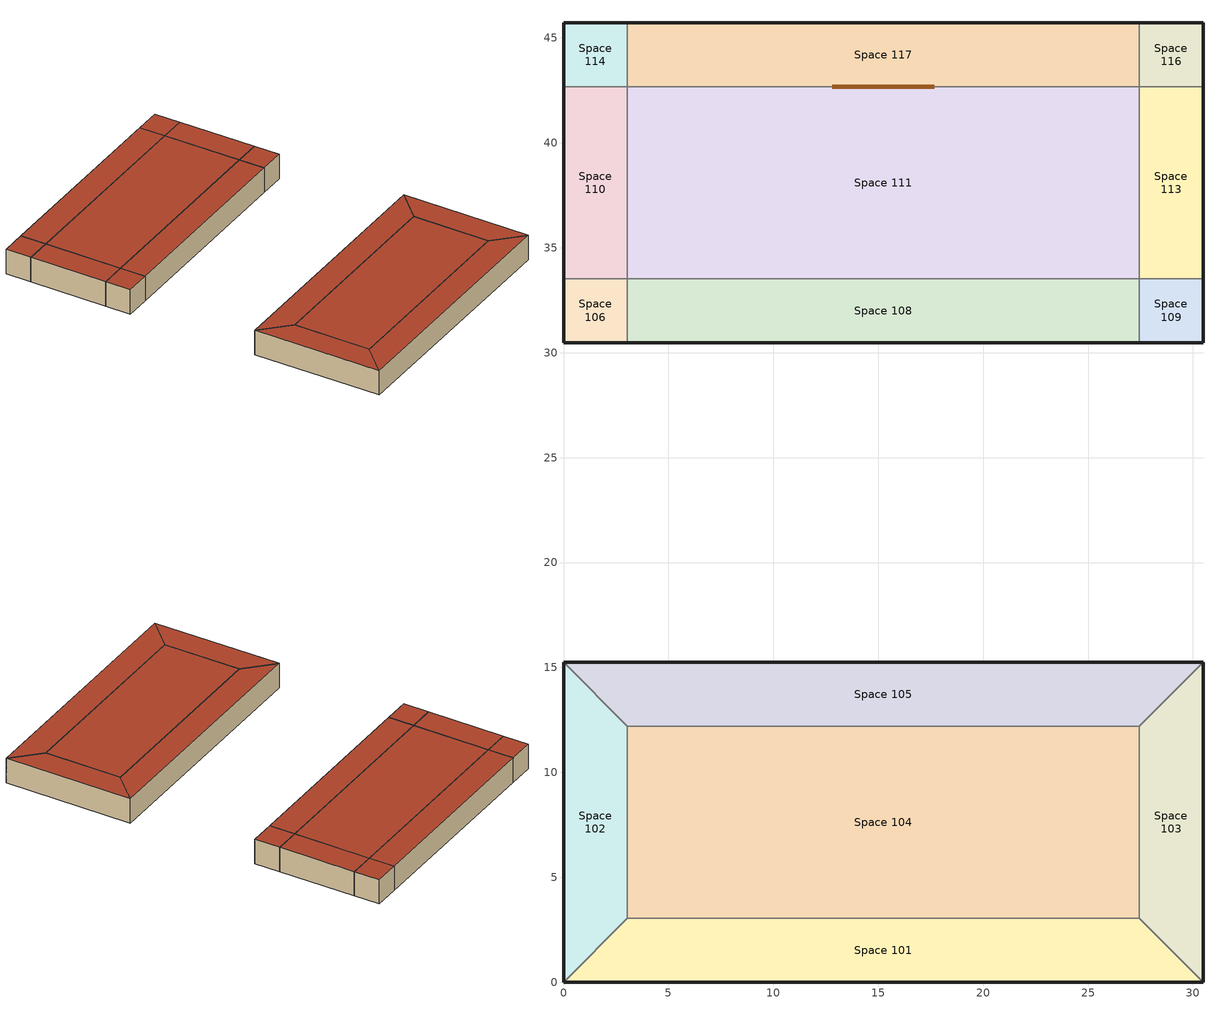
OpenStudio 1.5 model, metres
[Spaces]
Space 101
 floor ground: 27.43,3.05 30.48,0 0,0 3.05,3.05 z0
 wall outside: 0,0 30.48,0 z0:3.05
 wall to Space 104: 27.43,3.05 3.05,3.05 z0:3.05
 wall to Space 103: 30.48,0 27.43,3.05 z0:3.05
 wall to Space 102: 3.05,3.05 0,0 z0:3.05
 roof outside: 30.48,0 27.43,3.05 3.05,3.05 0,0 z3.05
Space 102
 floor ground: 0,15.24 3.05,12.19 3.05,3.05 0,0 z0
 wall outside: 0,15.24 0,0 z0:3.05
 wall to Space 105: 3.05,12.19 0,15.24 z0:3.05
 wall to Space 104: 3.05,3.05 3.05,12.19 z0:3.05
 roof outside: 0,0 3.05,3.05 3.05,12.19 0,15.24 z3.05
Space 103
 floor ground: 30.48,15.24 30.48,0 27.43,3.05 27.43,12.19 z0
 wall outside: 30.48,0 30.48,15.24 z0:3.05
 wall to Space 104: 27.43,12.19 27.43,3.05 z0:3.05
 wall to Space 105: 30.48,15.24 27.43,12.19 z0:3.05
 roof outside: 30.48,0 30.48,15.24 27.43,12.19 27.43,3.05 z3.05
Space 104
 floor ground: 27.43,12.19 27.43,3.05 3.05,3.05 3.05,12.19 z0
 wall to Space 105: 27.43,12.19 3.05,12.19 z0:3.05
 roof outside: 27.43,3.05 27.43,12.19 3.05,12.19 3.05,3.05 z3.05
Space 105
 floor ground: 30.48,15.24 27.43,12.19 3.05,12.19 0,15.24 z0
 wall outside: 30.48,15.24 0,15.24 z0:3.05
 roof outside: 27.43,12.19 30.48,15.24 0,15.24 3.05,12.19 z3.05
Space 106
 floor ground: 3.05,33.53 3.05,30.48 0,30.48 0,33.53 z0
 wall outside: 0,33.53 0,30.48 3.05,30.48 z0:3.05
 wall to Space 110: 3.05,33.53 0,33.53 z0:3.05
 wall to Space 108: 3.05,30.48 3.05,33.53 z0:3.05
 roof outside: 3.05,30.48 3.05,33.53 0,33.53 0,30.48 z3.05
Space 108
 floor ground: 27.43,33.53 27.43,30.48 3.05,30.48 3.05,33.53 z0
 wall outside: 3.05,30.48 27.43,30.48 z0:3.05
 wall to Space 111: 27.43,33.53 3.05,33.53 z0:3.05
 wall to Space 109: 27.43,30.48 27.43,33.53 z0:3.05
 roof outside: 27.43,30.48 27.43,33.53 3.05,33.53 3.05,30.48 z3.05
Space 109
 floor ground: 30.48,33.53 30.48,30.48 27.43,30.48 27.43,33.53 z0
 wall outside: 27.43,30.48 30.48,30.48 30.48,33.53 z0:3.05
 wall to Space 113: 30.48,33.53 27.43,33.53 z0:3.05
 roof outside: 30.48,30.48 30.48,33.53 27.43,33.53 27.43,30.48 z3.05
Space 110
 floor ground: 3.05,42.67 3.05,33.53 0,33.53 0,42.67 z0
 wall outside: 0,42.67 0,33.53 z0:3.05
 wall to Space 114: 3.05,42.67 0,42.67 z0:3.05
 wall to Space 111: 3.05,33.53 3.05,42.67 z0:3.05
 roof outside: 3.05,33.53 3.05,42.67 0,42.67 0,33.53 z3.05
Space 111
 floor ground: 27.43,42.67 27.43,33.53 3.05,33.53 3.05,42.67 z0
 wall to Space 117 (Interior Wall): 27.43,42.67 3.05,42.67 z0:3.05
 wall to Space 113: 27.43,33.53 27.43,42.67 z0:3.05
 door inside (Air Wall): 17.68,42.67 12.8,42.67 z0:2.44
 roof outside: 27.43,33.53 27.43,42.67 3.05,42.67 3.05,33.53 z3.05
Space 113
 floor ground: 30.48,42.67 30.48,33.53 27.43,33.53 27.43,42.67 z0
 wall outside: 30.48,33.53 30.48,42.67 z0:3.05
 wall to Space 116: 30.48,42.67 27.43,42.67 z0:3.05
 roof outside: 30.48,33.53 30.48,42.67 27.43,42.67 27.43,33.53 z3.05
Space 114
 floor ground: 3.05,45.72 3.05,42.67 0,42.67 0,45.72 z0
 wall outside: 3.05,45.72 0,45.72 0,42.67 z0:3.05
 wall to Space 117: 3.05,42.67 3.05,45.72 z0:3.05
 roof outside: 3.05,42.67 3.05,45.72 0,45.72 0,42.67 z3.05
Space 116
 floor ground: 30.48,45.72 30.48,42.67 27.43,42.67 27.43,45.72 z0
 wall outside: 30.48,42.67 30.48,45.72 27.43,45.72 z0:3.05
 wall to Space 117: 27.43,45.72 27.43,42.67 z0:3.05
 roof outside: 30.48,42.67 30.48,45.72 27.43,45.72 27.43,42.67 z3.05
Space 117
 floor ground: 27.43,45.72 27.43,42.67 3.05,42.67 3.05,45.72 z0
 wall outside: 27.43,45.72 3.05,45.72 z0:3.05
 roof outside: 27.43,42.67 27.43,45.72 3.05,45.72 3.05,42.67 z3.05
[Building]
Building 1: Space Type=189.1-2009 - Office - OpenOffice - CZ4-8; Default Construction Set=189.1-2009 - CZ5 - Office
[DefaultConstructionSet]
189.1-2009 - CZ5 - Office: Default Exterior Surface Constructions=Default Surface Constructions 13; Default Interior Surface Constructions=Default Surface Constructions 14; Default Ground Contact Surface Constructions=Default Surface Constructions 15; Default Exterior SubSurface Constructions=Default Sub Surface Constructions 9; Default Interior SubSurface Constructions=Default Sub Surface Constructions 10; Interior Partition Construction=Interior Partition
[DefaultSurfaceConstructions]
Name | Floor Construction | Wall Construction | Roof Ceiling Construction
Default Surface Constructions 13 | ExtSlabCarpet 4in ClimateZone 1-8 | ASHRAE 189.1-2009 ExtWall Mass ClimateZone 5 | ASHRAE 189.1-2009 ExtRoof IEAD ClimateZone 2-5
Default Surface Constructions 14 | Interior Floor | Air Wall | Interior Ceiling
Default Surface Constructions 15 | ExtSlabCarpet 4in ClimateZone 1-8 | ExtSlabCarpet 4in ClimateZone 1-8 | ExtSlabCarpet 4in ClimateZone 1-8
[Construction]
ExtSlabCarpet 4in ClimateZone 1-8: MAT-CC05 4 HW CONCRETE, CP02 CARPET PAD
Interior Floor: F16 Acoustic tile, F05 Ceiling air space resistance, M11 100mm lightweight concrete
Interior Wall: G01a 19mm gypsum board, F04 Wall air space resistance, G01a 19mm gypsum board
Interior Ceiling: M11 100mm lightweight concrete, F05 Ceiling air space resistance, F16 Acoustic tile
Exterior Door: F08 Metal surface, I01 25mm insulation board
Interior Window: Clear 3mm
Interior Door; Interior Partition: G05 25mm wood
ASHRAE 189.1-2009 ExtRoof IEAD ClimateZone 2-5: Roof Membrane, Roof Insulation [21], Metal Decking
ASHRAE 189.1-2009 ExtWindow ClimateZone 4-5: Theoretical Glass [207]
ASHRAE 189.1-2009 ExtWall Mass ClimateZone 5: 1IN Stucco, 8IN Concrete HW, Wall Insulation [40], 1/2IN Gypsum
Air Wall: Air Wall Material
[Material] Thermal Absorptance=0.9
Name | Roughness | Thickness {m} | Conductivity {W/m-K} | Density {kg/m3} | Specific Heat {J/kg-K} | Solar Absorptance | Visible Absorptance
MAT-CC05 4 HW CONCRETE | Rough | 0.1016 | 1.311 | 2240 | 836.8 | 0.85 | 0.85
1IN Stucco | Smooth | 0.0253 | 0.6918 | 1858 | 837 | 0.92 | 0.92
8IN Concrete HW | MediumRough | 0.2033 | 1.7296 | 2243 | 837 | 0.65 | 0.65
1/2IN Gypsum | Smooth | 0.0127 | 0.16 | 784.9 | 830 | 0.4 | 0.4
Roof Membrane | VeryRough | 0.0095 | 0.16 | 1121.29 | 1460 | 0.7 | 0.7
Metal Decking | MediumSmooth | 0.0015 | 45.006 | 7680 | 418.4 | 0.6 | 0.6
F16 Acoustic tile | MediumSmooth | 0.0191 | 0.06 | 368 | 590 | 0.3 | 0.3
M11 100mm lightweight concrete | MediumRough | 0.1016 | 0.53 | 1280 | 840 | 0.5 | 0.5
G01a 19mm gypsum board | MediumSmooth | 0.019 | 0.16 | 800 | 1090 | 0.4 | 0.4
F08 Metal surface | Smooth | 0.0008 | 45.28 | 7824 | 500 | 0.7 | 0.7
I01 25mm insulation board | MediumRough | 0.0254 | 0.03 | 43 | 1210 | 0.6 | 0.6
G05 25mm wood | MediumSmooth | 0.0254 | 0.15 | 608 | 1630 | 0.5 | 0.5
Roof Insulation [21] | MediumRough | 0.2105 | 0.049 | 265 | 836.8 | 0.7 | 0.7
Wall Insulation [40] | MediumRough | 0.0794 | 0.0432 | 91 | 837 | 0.5 | 0.5
[Material:NoMass]
CP02 CARPET PAD: Roughness=Smooth; Thermal Resistance {m2-K/W}=0.1; Thermal Absorptance=0.9; Solar Absorptance=0.8; Visible Absorptance=0.8
[Material:AirGap]
Name | Thermal Resistance {m2-K/W}
F05 Ceiling air space resistance | 0.18
F04 Wall air space resistance | 0.15
[DefaultSubSurfaceConstructions]
Name | Fixed Window Construction | Operable Window Construction | Door Construction | Tubular Daylight Dome Construction | Tubular Daylight Diffuser Construction
Default Sub Surface Constructions 9 | ASHRAE 189.1-2009 ExtWindow ClimateZone 4-5 | ASHRAE 189.1-2009 ExtWindow ClimateZone 4-5 | Exterior Door | Interior Window | Interior Window
Default Sub Surface Constructions 10 | Interior Window | Interior Window | Interior Door
[WindowMaterial:Glazing] Optical Data Type=SpectralAverage; Thickness {m}=0.003; Back Side Solar Reflectance at Normal Incidence=0; Back Side Visible Reflectance at Normal Incidence=0; Infrared Transmittance at Normal Incidence=0; Dirt Correction Factor for Solar and Visible Transmittance=1; Solar Diffusing=No
Name | Solar Transmittance at Normal Incidence | Front Side Solar Reflectance at Normal Incidence | Visible Transmittance at Normal Incidence | Front Side Visible Reflectance at Normal Incidence | Front Side Infrared Hemispherical Emissivity | Back Side Infrared Hemispherical Emissivity | Conductivity {W/m-K}
Clear 3mm | 0.837 | 0.075 | 0.898 | 0.081 | 0.84 | 0.84 | 0.9
Theoretical Glass [207] | 0.3311 | 0.6189 | 0.44 | 0.51 | 0.9 | 0.9 | 0.0133
[Material:AirWall]
Air Wall Material
[SpaceType]
189.1-2009 - Office - OpenOffice - CZ4-8: Default Schedule Set=189.1-2009 - Office - OpenOffice - CZ4-8 Schedule Set; Design Specification Outdoor Air Object=189.1-2009 - Office - OpenOffice - CZ4-8 Ventilation; Standards Building Type=Office; Standards Space Type=OpenOffice
[DefaultScheduleSet]
189.1-2009 - Office - OpenOffice - CZ4-8 Schedule Set: Number of People Schedule=Office Work Occ; People Activity Level Schedule=Office Activity; Lighting Schedule=Office Bldg Light; Electric Equipment Schedule=Office Bldg Equip; Infiltration Schedule=Office Infil Quarter On
[Lights:Definition]
189.1-2009 - Office - OpenOffice - CZ4-8 Lights Definition: Design Level Calculation Method=Watts/Area; Watts per Space Floor Area {W/m2}=10.6563
[Lights]
189.1-2009 - Office - OpenOffice - CZ4-8 Lights: Lights Definition=189.1-2009 - Office - OpenOffice - CZ4-8 Lights Definition; Space or SpaceType=189.1-2009 - Office - OpenOffice - CZ4-8
[DesignSpecification:OutdoorAir]
189.1-2009 - Office - OpenOffice - CZ4-8 Ventilation: Outdoor Air Method=Sum; Outdoor Air Flow per Person {m3/s-person}=0.00943895
[People:Definition]
189.1-2009 - Office - OpenOffice - CZ4-8 People Definition: Number of People Calculation Method=People/Area; People per Space Floor Area {person/m2}=0.0565105; Fraction Radiant=0.3
[People]
189.1-2009 - Office - OpenOffice - CZ4-8 People: People Definition=189.1-2009 - Office - OpenOffice - CZ4-8 People Definition; Space or SpaceType=189.1-2009 - Office - OpenOffice - CZ4-8
[SpaceInfiltration:DesignFlowRate]
189.1-2009 - Office - OpenOffice - CZ4-8 Infiltration: Space or SpaceType=189.1-2009 - Office - OpenOffice - CZ4-8; Design Flow Rate Calculation Method=Flow/ExteriorArea; Flow per Exterior Surface Area {m3/s-m2}=0.000226568
[ElectricEquipment:Definition]
189.1-2009 - Office - OpenOffice - CZ4-8 Electric Equipment Definition: Design Level Calculation Method=Watts/Area; Watts per Space Floor Area {W/m2}=7.64238
[ElectricEquipment]
189.1-2009 - Office - OpenOffice - CZ4-8 Electric Equipment: Electric Equipment Definition=189.1-2009 - Office - OpenOffice - CZ4-8 Electric Equipment Definition; Space or SpaceType=189.1-2009 - Office - OpenOffice - CZ4-8
[BuildingStory] Nominal Z Coordinate {m}=0; Nominal Floor to Floor Height {m}=3.048
Building Story 1; Building Story 2
[Space]
Name | Building Story | Thermal Zone
Space 101 | Building Story 1 | Thermal Zone: Space 101
Space 102 | Building Story 1 | Thermal Zone: Space 102
Space 103 | Building Story 1 | Thermal Zone: Space 103
Space 104 | Building Story 1 | Thermal Zone: Space 104
Space 105 | Building Story 1 | Thermal Zone: Space 105
Space 106 | Building Story 2 | Thermal Zone: Space 106
Space 108 | Building Story 2 | Thermal Zone: Space 108
Space 109; Space 113; Space 116 | Building Story 2 | Thermal Zone: Space 109 - Plus
Space 110 | Building Story 2 | Thermal Zone: Space 110
Space 111 | Building Story 2 | Thermal Zone: Space 111
Space 114 | Building Story 2 | Thermal Zone: Space 114
Space 117 | Building Story 2 | Thermal Zone: Space 117
[ThermalZone] Use Ideal Air Loads=No
Thermal Zone: Space 102; Thermal Zone: Space 104; Thermal Zone: Space 105; Thermal Zone: Space 114; Thermal Zone: Space 109 - Plus; Thermal Zone: Space 106; Thermal Zone: Space 108; Thermal Zone: Space 101; Thermal Zone: Space 110; Thermal Zone: Space 103; Thermal Zone: Space 111; Thermal Zone: Space 117
[Sizing:Zone] Zone Cooling Design Supply Air Temperature {C}=14; Zone Heating Design Supply Air Temperature {C}=40; Zone Cooling Design Supply Air Humidity Ratio {kg-H2O/kg-air}=0.0085; Zone Heating Design Supply Air Humidity Ratio {kg-H2O/kg-air}=0.008; Cooling Design Air Flow Method=DesignDay; Heating Design Air Flow Method=DesignDay
Thermal Zone: Space 102; Thermal Zone: Space 104; Thermal Zone: Space 105; Thermal Zone: Space 114; Thermal Zone: Space 109 - Plus; Thermal Zone: Space 106; Thermal Zone: Space 108; Thermal Zone: Space 101; Thermal Zone: Space 110; Thermal Zone: Space 103; Thermal Zone: Space 111; Thermal Zone: Space 117
[Schedule:Ruleset]
Name | Default Day Schedule | Summer Design Day Schedule | Winter Design Day Schedule
Office Bldg Light | Office Bldg Light Default Schedule | Office Bldg Light Summer Design Day | Office Bldg Light Winter Design Day
Office Activity | Office Activity Default Schedule | Office Activity Summer Design Day | Office Activity Winter Design Day
Office Infil Quarter On | Office Infil Quarter On Default Schedule | Office Infil Quarter On Summer Design Day | Office Infil Quarter On Winter Design Day
Office Bldg Equip | Office Bldg Equip Default Schedule | Office Bldg Equip Summer Design Day | Office Bldg Equip Winter Design Day
Office Work Occ | Office Bldg Occ Default Schedule | Office Bldg Occ Summer Design Day | Office Bldg Occ Winter Design Day
[Schedule:Day]
Office Bldg Light Default Schedule: 5, 0, 0.05, 7, 0, 0.1, 8, 0, 0.3, 17, 0, 0.9, 18, 0, 0.7, 20, 0, 0.5, 22, 0, 0.3, 23, 0, 0.1, 24, 0, 0.05
Office Bldg Light Summer Design Day; Office Infil Quarter On Rule 1 Day Schedule; Office Bldg Equip Summer Design Day: 24, 0, 1
Office Bldg Light Winter Design Day; Office Bldg Equip Winter Design Day; Office Bldg Occ Winter Design Day; Office Bldg Occ Rule 1 Day Schedule: 24, 0, 0
Office Bldg Light Rule 1 Day Schedule: 24, 0, 0.05
Office Bldg Light Rule 2 Day Schedule: 6, 0, 0.05, 8, 0, 0.1, 14, 0, 0.5, 17, 0, 0.15, 24, 0, 0.05
Office Activity Default Schedule; Office Activity Summer Design Day; Office Activity Winter Design Day: 24, 0, 132
Office Infil Quarter On Default Schedule; Office Infil Quarter On Summer Design Day: 6, 0, 1, 22, 0, 0.25, 24, 0, 1
Office Infil Quarter On Winter Design Day; Office Infil Quarter On Rule 2 Day Schedule: 6, 0, 1, 18, 0, 0.25, 24, 0, 1
Office Bldg Equip Default Schedule: 8, 0, 0.4, 12, 0, 0.9, 13, 0, 0.8, 17, 0, 0.9, 18, 0, 0.8, 20, 0, 0.6, 22, 0, 0.5, 24, 0, 0.4
Office Bldg Equip Rule 1 Day Schedule: 24, 0, 0.3
Office Bldg Equip Rule 2 Day Schedule: 6, 0, 0.3, 8, 0, 0.4, 14, 0, 0.5, 17, 0, 0.35, 24, 0, 0.3
Office Bldg Occ Default Schedule: 6, 0, 0, 7, 0, 0.1, 8, 0, 0.2, 12, 0, 0.85, 13, 0, 0.5, 17, 0, 0.85, 18, 0, 0.7, 20, 0, 0.4, 22, 0, 0.1, 24, 0, 0.05
Office Bldg Occ Summer Design Day: 6, 0, 0, 22, 0, 1, 24, 0, 0.05
Office Bldg Occ Rule 2 Day Schedule: 6, 0, 0, 8, 0, 0.1, 14, 0, 0.4, 17, 0, 0.1, 24, 0, 0
[Schedule:Rule] Apply Monday=No; Apply Tuesday=No; Apply Wednesday=No; Apply Thursday=No; Apply Friday=No; Date Specification Type=DateRange; Start Month=1; Start Day=1; End Month=12; End Day=31
Name | Schedule Ruleset | Rule Order | Day Schedule | Apply Sunday | Apply Saturday
Office Bldg Light Rule 1 | Office Bldg Light | 0 | Office Bldg Light Rule 1 Day Schedule | Yes | No
Office Bldg Light Rule 2 | Office Bldg Light | 1 | Office Bldg Light Rule 2 Day Schedule | No | Yes
Office Infil Quarter On Rule 1 | Office Infil Quarter On | 0 | Office Infil Quarter On Rule 1 Day Schedule | Yes | No
Office Infil Quarter On Rule 2 | Office Infil Quarter On | 1 | Office Infil Quarter On Rule 2 Day Schedule | No | Yes
Office Bldg Equip Rule 1 | Office Bldg Equip | 0 | Office Bldg Equip Rule 1 Day Schedule | Yes | No
Office Bldg Equip Rule 2 | Office Bldg Equip | 1 | Office Bldg Equip Rule 2 Day Schedule | No | Yes
Office Work Occ Rule 1 | Office Work Occ | 0 | Office Bldg Occ Rule 1 Day Schedule | Yes | No
Office Work Occ Rule 2 | Office Work Occ | 1 | Office Bldg Occ Rule 2 Day Schedule | No | Yes
